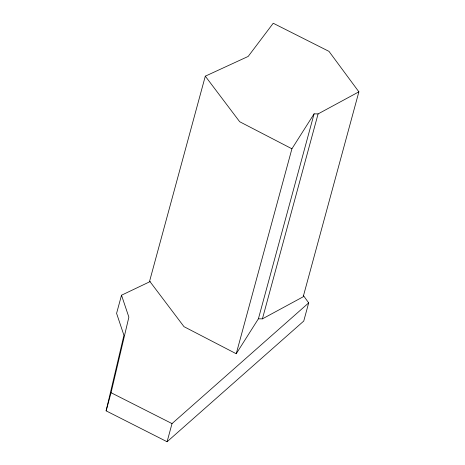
<?xml version="1.0" encoding="UTF-8"?>
<svg xmlns="http://www.w3.org/2000/svg" width="465" height="465" viewBox="0 0 465 465"><rect width="100%" height="100%" fill="white"/><g stroke="black" fill="none" stroke-linecap="round" stroke-linejoin="round"><path stroke-width="0.7" d="M303.25 295.292L308.679 302.901L303.75 321.053L167.092 441.75L106.119 410.857L123.934 335.288L116.587 313.364L121.516 295.217L150.172 281.558M106.119 410.857L111.054 392.71L128.869 317.136L121.516 295.217M205.298 76.173L149.614 281.127L184.001 326.674L236.237 353.743L258.401 318.798L314.09 113.844L318.089 113.913L358.881 91.832L328.982 51.365L273.228 23.25L248.182 56.428L205.298 76.173L239.684 121.725L291.921 148.788L236.237 353.743M167.092 441.75L172.021 423.598L308.679 302.901M258.401 318.798L262.405 318.868L318.089 113.913M358.881 91.832L303.197 296.786L262.405 318.868M291.921 148.788L314.09 113.844M111.054 392.71L172.021 423.598"/></g></svg>
